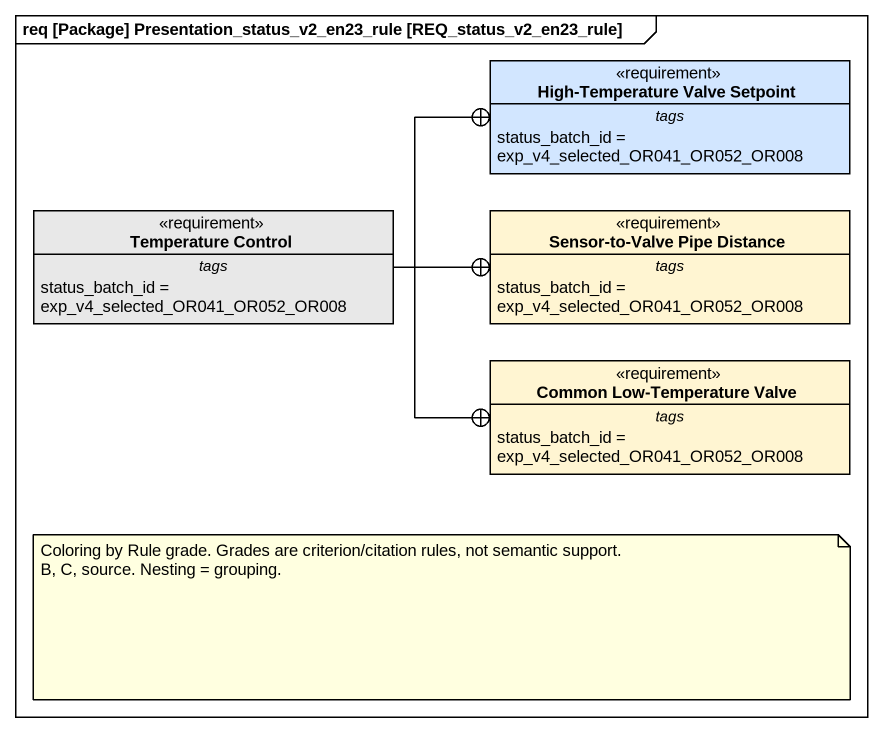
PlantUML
@startuml
mainframe req [Package] Presentation_status_v2_en23_rule [REQ_status_v2_en23_rule]
hide circle
hide empty members
class "High-Temperature Valve Setpoint" as High_Temperature_Valve <<requirement>> #D2E6FF {
  -- tags --
  status_batch_id = exp_v4_selected_OR041_OR052_OR008
}
class "Temperature Control" as Temperature_Control <<requirement>> #E8E8E8 {
  -- tags --
  status_batch_id = exp_v4_selected_OR041_OR052_OR008
}
class "Sensor-to-Valve Pipe Distance" as Sensor_to_Valve_Pipe <<requirement>> #FFF5D2 {
  -- tags --
  status_batch_id = exp_v4_selected_OR041_OR052_OR008
}
class "Common Low-Temperature Valve" as Common_Low_Temperature_Valve <<requirement>> #FFF5D2 {
  -- tags --
  status_batch_id = exp_v4_selected_OR041_OR052_OR008
}
Temperature_Control -right-+ High_Temperature_Valve
Temperature_Control -right-+ Sensor_to_Valve_Pipe
Temperature_Control -right-+ Common_Low_Temperature_Valve
note as N1
  Coloring by Rule grade. Grades are criterion/citation rules, not semantic support.
  B, C, source. Nesting = grouping.
end note
@enduml
